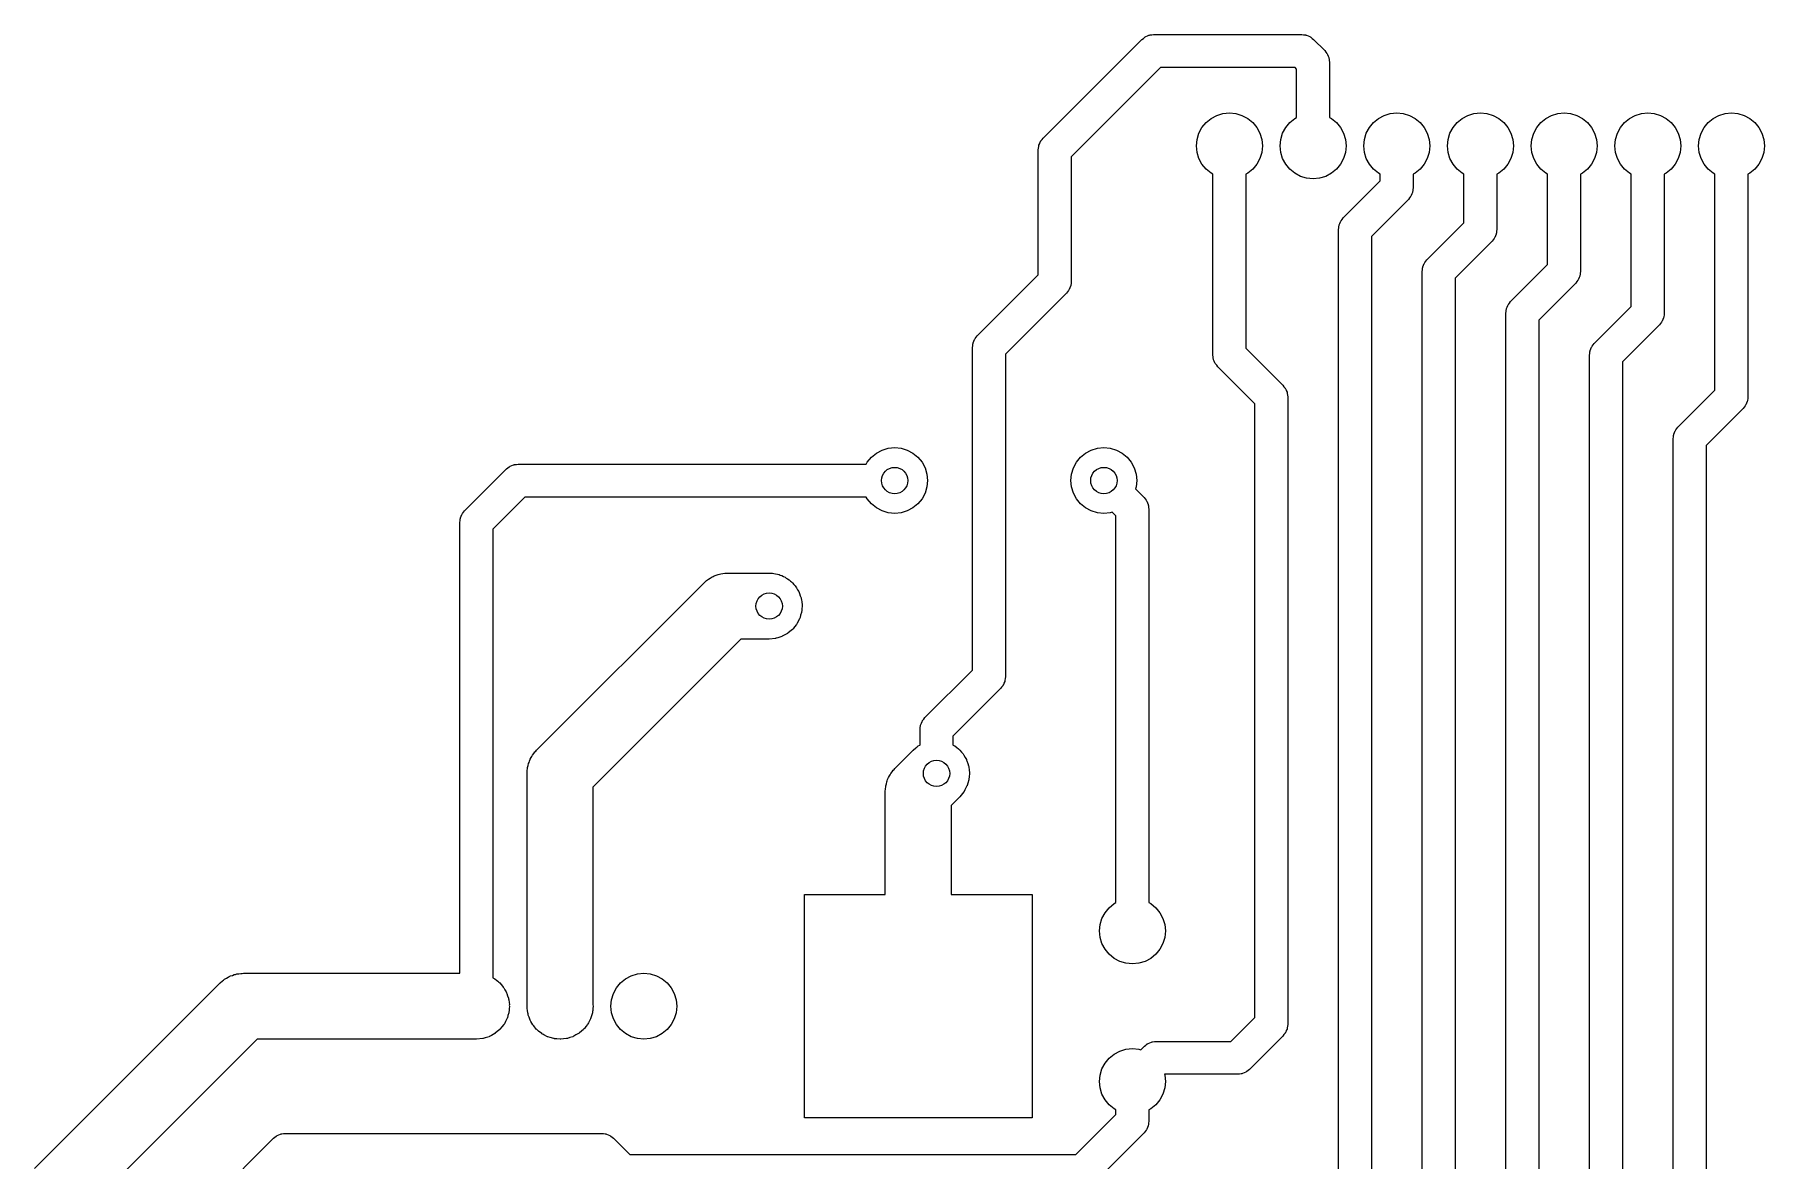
# Model space of a CAD drawing. Extents: x 3.06 to 6.65, y -4.89 to -2.07.
# Drawn here: x 3.072 to 5.139, y -3.413 to -2.067 of the extents above; entities that cross this region are included whole.
import ezdxf

# ---------------------------------------------------------------- set-up
doc = ezdxf.new("R2010")
doc.units = 0
doc.header["$MEASUREMENT"] = 0
doc.layers.add('BLACK', color=7, linetype='CONTINUOUS')

msp = doc.modelspace()

# ---------------------------------------------------------------- linework, layer by layer
at = {"layer": 'BLACK', "linetype": 'CONTINUOUS'}
for p, q in [((4.40736, -2.06723), (4.40945, -2.06693)), ((4.40945, -2.06693), (4.58661, -2.06693)), ((4.58661, -2.06693), (4.5887, -2.06723)), ((4.27742, -2.19081), (4.39553, -2.07269)), ((4.39553, -2.07269), (4.39722, -2.07143)), ((4.39722, -2.07143), (4.39881, -2.07005)), ((4.39881, -2.07005), (4.39945, -2.06976)), ((4.39945, -2.06976), (4.40001, -2.06934)), ((4.40001, -2.06934), (4.40199, -2.0686)), ((4.40199, -2.0686), (4.4039, -2.06773)), ((4.4039, -2.06773), (4.4046, -2.06763)), ((4.4046, -2.06763), (4.40526, -2.06738)), ((4.40526, -2.06738), (4.40736, -2.06723)), ((4.5887, -2.06723), (4.5908, -2.06738)), ((4.5908, -2.06738), (4.59146, -2.06763)), ((4.59146, -2.06763), (4.59216, -2.06773)), ((4.59216, -2.06773), (4.59408, -2.0686)), ((4.59408, -2.0686), (4.59605, -2.06934)), ((4.59605, -2.06934), (4.59661, -2.06976)), ((4.59661, -2.06976), (4.59726, -2.07005)), ((4.59726, -2.07005), (4.59885, -2.07143)), ((4.59885, -2.07143), (4.60053, -2.07269)), ((4.60053, -2.07269), (4.61392, -2.08608)), ((4.61392, -2.08608), (4.61518, -2.08777)), ((4.61518, -2.08777), (4.61656, -2.08936)), ((4.4176, -2.1063), (4.31102, -2.21288)), ((4.57846, -2.1063), (4.4176, -2.1063)), ((4.58031, -2.10815), (4.57846, -2.1063)), ((4.58031, -2.1661), (4.58031, -2.10815)), ((4.61656, -2.08936), (4.61685, -2.09)), ((4.61685, -2.09), (4.61728, -2.09057)), ((4.61728, -2.09057), (4.61801, -2.09254)), ((4.61801, -2.09254), (4.61889, -2.09445)), ((4.61889, -2.09445), (4.61899, -2.09515)), ((4.61899, -2.09515), (4.61924, -2.09582)), ((4.61924, -2.09582), (4.61939, -2.09792)), ((4.61939, -2.09792), (4.61969, -2.1)), ((4.61969, -2.1), (4.61969, -2.1661)), ((4.47216, -2.17216), (4.47813, -2.16726)), ((4.47813, -2.16726), (4.48493, -2.16363)), ((4.48493, -2.16363), (4.49232, -2.16139)), ((4.49232, -2.16139), (4.5, -2.16063)), ((4.5, -2.16063), (4.50768, -2.16139)), ((4.50768, -2.16139), (4.51507, -2.16363)), ((4.51507, -2.16363), (4.52187, -2.16726)), ((4.52187, -2.16726), (4.52784, -2.17216)), ((4.57216, -2.17216), (4.57813, -2.16726)), ((4.57813, -2.16726), (4.58031, -2.1661)), ((4.61969, -2.1661), (4.62187, -2.16726)), ((4.62187, -2.16726), (4.62784, -2.17216)), ((4.67216, -2.17216), (4.67813, -2.16726)), ((4.67813, -2.16726), (4.68493, -2.16363)), ((4.68493, -2.16363), (4.69232, -2.16139)), ((4.69232, -2.16139), (4.7, -2.16063)), ((4.7, -2.16063), (4.70768, -2.16139)), ((4.70768, -2.16139), (4.71507, -2.16363)), ((4.71507, -2.16363), (4.72187, -2.16726)), ((4.72187, -2.16726), (4.72784, -2.17216)), ((4.77216, -2.17216), (4.77813, -2.16726)), ((4.77813, -2.16726), (4.78493, -2.16363)), ((4.78493, -2.16363), (4.79232, -2.16139)), ((4.79232, -2.16139), (4.8, -2.16063)), ((4.8, -2.16063), (4.80768, -2.16139)), ((4.80768, -2.16139), (4.81507, -2.16363)), ((4.81507, -2.16363), (4.82187, -2.16726)), ((4.82187, -2.16726), (4.82784, -2.17216)), ((4.87216, -2.17216), (4.87813, -2.16726)), ((4.87813, -2.16726), (4.88493, -2.16363)), ((4.88493, -2.16363), (4.89232, -2.16139)), ((4.89232, -2.16139), (4.9, -2.16063)), ((4.9, -2.16063), (4.90768, -2.16139)), ((4.90768, -2.16139), (4.91507, -2.16363)), ((4.91507, -2.16363), (4.92187, -2.16726)), ((4.92187, -2.16726), (4.92784, -2.17216)), ((4.97216, -2.17216), (4.97813, -2.16726)), ((4.97813, -2.16726), (4.98493, -2.16363)), ((4.98493, -2.16363), (4.99232, -2.16139)), ((4.99232, -2.16139), (5, -2.16063)), ((5, -2.16063), (5.00768, -2.16139)), ((5.00768, -2.16139), (5.01507, -2.16363)), ((5.01507, -2.16363), (5.02187, -2.16726)), ((5.02187, -2.16726), (5.02784, -2.17216)), ((5.07216, -2.17216), (5.07813, -2.16726)), ((5.07813, -2.16726), (5.08493, -2.16363)), ((5.08493, -2.16363), (5.09232, -2.16139)), ((5.09232, -2.16139), (5.1, -2.16063)), ((5.1, -2.16063), (5.10768, -2.16139)), ((5.10768, -2.16139), (5.11507, -2.16363)), ((5.11507, -2.16363), (5.12187, -2.16726)), ((5.12187, -2.16726), (5.12784, -2.17216)), ((4.27616, -2.19249), (4.27742, -2.19081)), ((4.46139, -2.19232), (4.46363, -2.18493)), ((4.46363, -2.18493), (4.46726, -2.17813)), ((4.46726, -2.17813), (4.47216, -2.17216)), ((4.52784, -2.17216), (4.53274, -2.17813)), ((4.53274, -2.17813), (4.53637, -2.18493)), ((4.53637, -2.18493), (4.53861, -2.19232)), ((4.56139, -2.19232), (4.56363, -2.18493)), ((4.56363, -2.18493), (4.56726, -2.17813)), ((4.56726, -2.17813), (4.57216, -2.17216)), ((4.62784, -2.17216), (4.63274, -2.17813)), ((4.63274, -2.17813), (4.63637, -2.18493)), ((4.63637, -2.18493), (4.63861, -2.19232)), ((4.66139, -2.19232), (4.66363, -2.18493)), ((4.66363, -2.18493), (4.66726, -2.17813)), ((4.66726, -2.17813), (4.67216, -2.17216)), ((4.72784, -2.17216), (4.73274, -2.17813)), ((4.73274, -2.17813), (4.73637, -2.18493)), ((4.73637, -2.18493), (4.73861, -2.19232)), ((4.76139, -2.19232), (4.76363, -2.18493)), ((4.76363, -2.18493), (4.76726, -2.17813)), ((4.76726, -2.17813), (4.77216, -2.17216)), ((4.82784, -2.17216), (4.83274, -2.17813)), ((4.83274, -2.17813), (4.83637, -2.18493)), ((4.83637, -2.18493), (4.83861, -2.19232)), ((4.86139, -2.19232), (4.86363, -2.18493)), ((4.86363, -2.18493), (4.86726, -2.17813)), ((4.86726, -2.17813), (4.87216, -2.17216)), ((4.92784, -2.17216), (4.93274, -2.17813)), ((4.93274, -2.17813), (4.93637, -2.18493)), ((4.93637, -2.18493), (4.93861, -2.19232)), ((4.96139, -2.19232), (4.96363, -2.18493)), ((4.96363, -2.18493), (4.96726, -2.17813)), ((4.96726, -2.17813), (4.97216, -2.17216)), ((5.02784, -2.17216), (5.03274, -2.17813)), ((5.03274, -2.17813), (5.03637, -2.18493)), ((5.03637, -2.18493), (5.03861, -2.19232)), ((5.06139, -2.19232), (5.06363, -2.18493)), ((5.06363, -2.18493), (5.06726, -2.17813)), ((5.06726, -2.17813), (5.07216, -2.17216)), ((5.12784, -2.17216), (5.13274, -2.17813)), ((5.13274, -2.17813), (5.13637, -2.18493)), ((5.13637, -2.18493), (5.13861, -2.19232)), ((4.27165, -2.20472), (4.27195, -2.20264)), ((4.27165, -2.35405), (4.27165, -2.20472)), ((4.27195, -2.20264), (4.2721, -2.20054)), ((4.2721, -2.20054), (4.27235, -2.19988)), ((4.27235, -2.19988), (4.27245, -2.19918)), ((4.27245, -2.19918), (4.27333, -2.19726)), ((4.27333, -2.19726), (4.27406, -2.19529)), ((4.27406, -2.19529), (4.27448, -2.19472)), ((4.27448, -2.19472), (4.27478, -2.19408)), ((4.27478, -2.19408), (4.27616, -2.19249)), ((4.46063, -2.2), (4.46139, -2.19232)), ((4.46139, -2.20768), (4.46063, -2.2)), ((4.46363, -2.21507), (4.46139, -2.20768)), ((4.53861, -2.20768), (4.53637, -2.21507)), ((4.53861, -2.19232), (4.53937, -2.2)), ((4.53937, -2.2), (4.53861, -2.20768)), ((4.56063, -2.2), (4.56139, -2.19232)), ((4.56139, -2.20768), (4.56063, -2.2)), ((4.56363, -2.21507), (4.56139, -2.20768)), ((4.63861, -2.20768), (4.63637, -2.21507)), ((4.63861, -2.19232), (4.63937, -2.2)), ((4.63937, -2.2), (4.63861, -2.20768)), ((4.66063, -2.2), (4.66139, -2.19232)), ((4.66139, -2.20768), (4.66063, -2.2)), ((4.66363, -2.21507), (4.66139, -2.20768)), ((4.73861, -2.20768), (4.73637, -2.21507)), ((4.73861, -2.19232), (4.73937, -2.2)), ((4.73937, -2.2), (4.73861, -2.20768)), ((4.76063, -2.2), (4.76139, -2.19232)), ((4.76139, -2.20768), (4.76063, -2.2)), ((4.76363, -2.21507), (4.76139, -2.20768)), ((4.83861, -2.20768), (4.83637, -2.21507)), ((4.83861, -2.19232), (4.83937, -2.2)), ((4.83937, -2.2), (4.83861, -2.20768)), ((4.86063, -2.2), (4.86139, -2.19232)), ((4.86139, -2.20768), (4.86063, -2.2)), ((4.86363, -2.21507), (4.86139, -2.20768)), ((4.93861, -2.20768), (4.93637, -2.21507)), ((4.93861, -2.19232), (4.93937, -2.2)), ((4.93937, -2.2), (4.93861, -2.20768)), ((4.96063, -2.2), (4.96139, -2.19232)), ((4.96139, -2.20768), (4.96063, -2.2)), ((4.96363, -2.21507), (4.96139, -2.20768)), ((5.03861, -2.20768), (5.03637, -2.21507)), ((5.03861, -2.19232), (5.03937, -2.2)), ((5.03937, -2.2), (5.03861, -2.20768)), ((5.06063, -2.2), (5.06139, -2.19232)), ((5.06139, -2.20768), (5.06063, -2.2)), ((5.06363, -2.21507), (5.06139, -2.20768)), ((5.13861, -2.20768), (5.13637, -2.21507)), ((5.13861, -2.19232), (5.13937, -2.2)), ((5.13937, -2.2), (5.13861, -2.20768)), ((4.31102, -2.21288), (4.31102, -2.3622)), ((4.46726, -2.22187), (4.46363, -2.21507)), ((4.47216, -2.22784), (4.46726, -2.22187)), ((4.47813, -2.23274), (4.47216, -2.22784)), ((4.52784, -2.22784), (4.52187, -2.23274)), ((4.53274, -2.22187), (4.52784, -2.22784)), ((4.53637, -2.21507), (4.53274, -2.22187)), ((4.56726, -2.22187), (4.56363, -2.21507)), ((4.57216, -2.22784), (4.56726, -2.22187)), ((4.57813, -2.23274), (4.57216, -2.22784)), ((4.62784, -2.22784), (4.62187, -2.23274)), ((4.63274, -2.22187), (4.62784, -2.22784)), ((4.63637, -2.21507), (4.63274, -2.22187)), ((4.66726, -2.22187), (4.66363, -2.21507)), ((4.67216, -2.22784), (4.66726, -2.22187)), ((4.67813, -2.23274), (4.67216, -2.22784)), ((4.72784, -2.22784), (4.72187, -2.23274)), ((4.73274, -2.22187), (4.72784, -2.22784)), ((4.73637, -2.21507), (4.73274, -2.22187)), ((4.76726, -2.22187), (4.76363, -2.21507)), ((4.77216, -2.22784), (4.76726, -2.22187)), ((4.77813, -2.23274), (4.77216, -2.22784)), ((4.82784, -2.22784), (4.82187, -2.23274)), ((4.83274, -2.22187), (4.82784, -2.22784)), ((4.83637, -2.21507), (4.83274, -2.22187)), ((4.86726, -2.22187), (4.86363, -2.21507)), ((4.87216, -2.22784), (4.86726, -2.22187)), ((4.87813, -2.23274), (4.87216, -2.22784)), ((4.92784, -2.22784), (4.92187, -2.23274)), ((4.93274, -2.22187), (4.92784, -2.22784)), ((4.93637, -2.21507), (4.93274, -2.22187)), ((4.96726, -2.22187), (4.96363, -2.21507)), ((4.97216, -2.22784), (4.96726, -2.22187)), ((4.97813, -2.23274), (4.97216, -2.22784)), ((5.02784, -2.22784), (5.02187, -2.23274)), ((5.03274, -2.22187), (5.02784, -2.22784)), ((5.03637, -2.21507), (5.03274, -2.22187)), ((5.06726, -2.22187), (5.06363, -2.21507)), ((5.07216, -2.22784), (5.06726, -2.22187)), ((5.07813, -2.23274), (5.07216, -2.22784)), ((5.12784, -2.22784), (5.12187, -2.23274)), ((5.13274, -2.22187), (5.12784, -2.22784)), ((5.13637, -2.21507), (5.13274, -2.22187)), ((4.48031, -2.2339), (4.47813, -2.23274)), ((4.48031, -2.45), (4.48031, -2.2339)), ((4.52187, -2.23274), (4.51969, -2.2339)), ((4.51969, -2.2339), (4.51969, -2.44185)), ((4.58493, -2.23637), (4.57813, -2.23274)), ((4.59232, -2.23861), (4.58493, -2.23637)), ((4.6, -2.23937), (4.59232, -2.23861)), ((4.60768, -2.23861), (4.6, -2.23937)), ((4.61507, -2.23637), (4.60768, -2.23861)), ((4.62187, -2.23274), (4.61507, -2.23637)), ((4.63608, -2.28608), (4.68031, -2.24185)), ((4.68031, -2.2339), (4.67813, -2.23274)), ((4.68031, -2.24185), (4.68031, -2.2339)), ((4.71939, -2.25208), (4.71924, -2.25418)), ((4.71969, -2.25), (4.71939, -2.25208)), ((4.72187, -2.23274), (4.71969, -2.2339)), ((4.71969, -2.2339), (4.71969, -2.25)), ((4.78031, -2.2339), (4.77813, -2.23274)), ((4.78031, -2.29185), (4.78031, -2.2339)), ((4.82187, -2.23274), (4.81969, -2.2339)), ((4.81969, -2.2339), (4.81969, -2.3)), ((4.88031, -2.2339), (4.87813, -2.23274)), ((4.88031, -2.34185), (4.88031, -2.2339)), ((4.92187, -2.23274), (4.91969, -2.2339)), ((4.91969, -2.2339), (4.91969, -2.35)), ((4.98031, -2.2339), (4.97813, -2.23274)), ((4.98031, -2.39185), (4.98031, -2.2339)), ((5.02187, -2.23274), (5.01969, -2.2339)), ((5.01969, -2.2339), (5.01969, -2.4)), ((5.08031, -2.2339), (5.07813, -2.23274)), ((5.08031, -2.49185), (5.08031, -2.2339)), ((5.12187, -2.23274), (5.11969, -2.2339)), ((5.11969, -2.2339), (5.11969, -2.5)), ((4.71392, -2.26392), (4.66969, -2.30815)), ((4.71518, -2.26223), (4.71392, -2.26392)), ((4.71656, -2.26064), (4.71518, -2.26223)), ((4.71685, -2.26), (4.71656, -2.26064)), ((4.71728, -2.25943), (4.71685, -2.26)), ((4.71801, -2.25746), (4.71728, -2.25943)), ((4.71889, -2.25555), (4.71801, -2.25746)), ((4.71899, -2.25485), (4.71889, -2.25555)), ((4.71924, -2.25418), (4.71899, -2.25485)), ((4.63101, -2.29515), (4.63111, -2.29445)), ((4.63111, -2.29445), (4.63199, -2.29254)), ((4.63199, -2.29254), (4.63272, -2.29057)), ((4.63272, -2.29057), (4.63315, -2.29)), ((4.63315, -2.29), (4.63344, -2.28936)), ((4.63344, -2.28936), (4.63482, -2.28777)), ((4.63482, -2.28777), (4.63608, -2.28608)), ((4.73608, -2.33608), (4.78031, -2.29185)), ((4.63031, -2.3), (4.63061, -2.29792)), ((4.63031, -3.79185), (4.63031, -2.3)), ((4.63061, -2.29792), (4.63076, -2.29582)), ((4.63076, -2.29582), (4.63101, -2.29515)), ((4.66969, -2.30815), (4.66969, -3.8)), ((4.81392, -2.31392), (4.76969, -2.35815)), ((4.81518, -2.31223), (4.81392, -2.31392)), ((4.81656, -2.31064), (4.81518, -2.31223)), ((4.81685, -2.31), (4.81656, -2.31064)), ((4.81728, -2.30943), (4.81685, -2.31)), ((4.81801, -2.30746), (4.81728, -2.30943)), ((4.81889, -2.30555), (4.81801, -2.30746)), ((4.81899, -2.30485), (4.81889, -2.30555)), ((4.81924, -2.30418), (4.81899, -2.30485)), ((4.81939, -2.30208), (4.81924, -2.30418)), ((4.81969, -2.3), (4.81939, -2.30208)), ((4.19868, -2.42703), (4.27165, -2.35405)), ((4.73031, -2.35), (4.73061, -2.34792)), ((4.73031, -3.84185), (4.73031, -2.35)), ((4.73061, -2.34792), (4.73076, -2.34582)), ((4.73076, -2.34582), (4.73101, -2.34515)), ((4.73101, -2.34515), (4.73111, -2.34445)), ((4.73111, -2.34445), (4.73199, -2.34254)), ((4.73199, -2.34254), (4.73272, -2.34057)), ((4.73272, -2.34057), (4.73315, -2.34)), ((4.73315, -2.34), (4.73344, -2.33936)), ((4.73344, -2.33936), (4.73482, -2.33777)), ((4.73482, -2.33777), (4.73608, -2.33608)), ((4.83608, -2.38608), (4.88031, -2.34185)), ((4.91889, -2.35555), (4.91801, -2.35746)), ((4.91899, -2.35485), (4.91889, -2.35555)), ((4.91924, -2.35418), (4.91899, -2.35485)), ((4.91939, -2.35208), (4.91924, -2.35418)), ((4.91969, -2.35), (4.91939, -2.35208)), ((4.30526, -2.37612), (4.23228, -2.4491)), ((4.30652, -2.37444), (4.30526, -2.37612)), ((4.3079, -2.37285), (4.30652, -2.37444)), ((4.30819, -2.3722), (4.3079, -2.37285)), ((4.30862, -2.37164), (4.30819, -2.3722)), ((4.30935, -2.36967), (4.30862, -2.37164)), ((4.31023, -2.36775), (4.30935, -2.36967)), ((4.31033, -2.36705), (4.31023, -2.36775)), ((4.31057, -2.36639), (4.31033, -2.36705)), ((4.31072, -2.36429), (4.31057, -2.36639)), ((4.31102, -2.3622), (4.31072, -2.36429)), ((4.76969, -2.35815), (4.76969, -3.85)), ((4.91392, -2.36392), (4.86969, -2.40815)), ((4.91518, -2.36223), (4.91392, -2.36392)), ((4.91656, -2.36064), (4.91518, -2.36223)), ((4.91685, -2.36), (4.91656, -2.36064)), ((4.91728, -2.35943), (4.91685, -2.36)), ((4.91801, -2.35746), (4.91728, -2.35943)), ((4.83031, -2.4), (4.83061, -2.39792)), ((4.83061, -2.39792), (4.83076, -2.39582)), ((4.83076, -2.39582), (4.83101, -2.39515)), ((4.83101, -2.39515), (4.83111, -2.39445)), ((4.83111, -2.39445), (4.83199, -2.39254)), ((4.83199, -2.39254), (4.83272, -2.39057)), ((4.83272, -2.39057), (4.83315, -2.39)), ((4.83315, -2.39), (4.83344, -2.38936)), ((4.83344, -2.38936), (4.83482, -2.38777)), ((4.83482, -2.38777), (4.83608, -2.38608)), ((4.93608, -2.43608), (4.98031, -2.39185)), ((4.83031, -3.89185), (4.83031, -2.4)), ((4.86969, -2.40815), (4.86969, -3.9)), ((5.01392, -2.41392), (4.96969, -2.45815)), ((5.01518, -2.41223), (5.01392, -2.41392)), ((5.01656, -2.41064), (5.01518, -2.41223)), ((5.01685, -2.41), (5.01656, -2.41064)), ((5.01728, -2.40943), (5.01685, -2.41)), ((5.01801, -2.40746), (5.01728, -2.40943)), ((5.01889, -2.40555), (5.01801, -2.40746)), ((5.01899, -2.40485), (5.01889, -2.40555)), ((5.01924, -2.40418), (5.01899, -2.40485)), ((5.01939, -2.40208), (5.01924, -2.40418)), ((5.01969, -2.4), (5.01939, -2.40208)), ((4.19291, -2.44094), (4.19321, -2.43886)), ((4.19321, -2.43886), (4.19336, -2.43676)), ((4.19336, -2.43676), (4.19361, -2.4361)), ((4.19361, -2.4361), (4.19371, -2.4354)), ((4.19371, -2.4354), (4.19459, -2.43348)), ((4.19459, -2.43348), (4.19532, -2.43151)), ((4.19532, -2.43151), (4.19574, -2.43095)), ((4.19574, -2.43095), (4.19604, -2.4303)), ((4.19604, -2.4303), (4.19742, -2.42871)), ((4.19742, -2.42871), (4.19868, -2.42703)), ((4.93344, -2.43936), (4.93482, -2.43777)), ((4.93482, -2.43777), (4.93608, -2.43608)), ((4.19291, -2.82649), (4.19291, -2.44094)), ((4.23228, -2.4491), (4.23228, -2.83465)), ((4.48061, -2.45208), (4.48031, -2.45)), ((4.48076, -2.45418), (4.48061, -2.45208)), ((4.48101, -2.45485), (4.48076, -2.45418)), ((4.48111, -2.45555), (4.48101, -2.45485)), ((4.48199, -2.45746), (4.48111, -2.45555)), ((4.48272, -2.45943), (4.48199, -2.45746)), ((4.48315, -2.46), (4.48272, -2.45943)), ((4.51969, -2.44185), (4.56392, -2.48608)), ((4.93031, -2.45), (4.93061, -2.44792)), ((4.93031, -3.94185), (4.93031, -2.45)), ((4.93061, -2.44792), (4.93076, -2.44582)), ((4.93076, -2.44582), (4.93101, -2.44515)), ((4.93101, -2.44515), (4.93111, -2.44445)), ((4.93111, -2.44445), (4.93199, -2.44254)), ((4.93199, -2.44254), (4.93272, -2.44057)), ((4.93272, -2.44057), (4.93315, -2.44)), ((4.93315, -2.44), (4.93344, -2.43936)), ((4.96969, -2.45815), (4.96969, -3.95)), ((4.48344, -2.46064), (4.48315, -2.46)), ((4.48482, -2.46223), (4.48344, -2.46064)), ((4.48608, -2.46392), (4.48482, -2.46223)), ((4.53031, -2.50815), (4.48608, -2.46392)), ((4.56392, -2.48608), (4.56518, -2.48777)), ((4.56518, -2.48777), (4.56656, -2.48936)), ((4.56656, -2.48936), (4.56685, -2.49)), ((4.56685, -2.49), (4.56728, -2.49057)), ((4.56728, -2.49057), (4.56801, -2.49254)), ((4.56801, -2.49254), (4.56889, -2.49445)), ((4.56889, -2.49445), (4.56899, -2.49515)), ((4.56899, -2.49515), (4.56924, -2.49582)), ((4.56924, -2.49582), (4.56939, -2.49792)), ((4.56939, -2.49792), (4.56969, -2.5)), ((4.56969, -2.5), (4.56969, -3.25)), ((5.03608, -2.53608), (5.08031, -2.49185)), ((5.11969, -2.5), (5.11939, -2.50208)), ((4.53031, -3.24185), (4.53031, -2.50815)), ((5.11392, -2.51392), (5.06969, -2.55815)), ((5.11518, -2.51223), (5.11392, -2.51392)), ((5.11656, -2.51064), (5.11518, -2.51223)), ((5.11685, -2.51), (5.11656, -2.51064)), ((5.11728, -2.50943), (5.11685, -2.51)), ((5.11801, -2.50746), (5.11728, -2.50943)), ((5.11889, -2.50555), (5.11801, -2.50746)), ((5.11899, -2.50485), (5.11889, -2.50555)), ((5.11924, -2.50418), (5.11899, -2.50485)), ((5.11939, -2.50208), (5.11924, -2.50418)), ((5.03111, -2.54445), (5.03199, -2.54254)), ((5.03199, -2.54254), (5.03272, -2.54057)), ((5.03272, -2.54057), (5.03315, -2.54)), ((5.03315, -2.54), (5.03344, -2.53936)), ((5.03344, -2.53936), (5.03482, -2.53777)), ((5.03482, -2.53777), (5.03608, -2.53608)), ((4.08493, -2.56363), (4.09232, -2.56139)), ((4.09232, -2.56139), (4.1, -2.56063)), ((4.1, -2.56063), (4.10768, -2.56139)), ((4.10768, -2.56139), (4.11507, -2.56363)), ((4.33493, -2.56363), (4.34232, -2.56139)), ((4.34232, -2.56139), (4.35, -2.56063)), ((4.35, -2.56063), (4.35768, -2.56139)), ((4.35768, -2.56139), (4.36507, -2.56363)), ((5.03031, -2.55), (5.03061, -2.54792)), ((5.03031, -3.99185), (5.03031, -2.55)), ((5.03061, -2.54792), (5.03076, -2.54582)), ((5.03076, -2.54582), (5.03101, -2.54515)), ((5.03101, -2.54515), (5.03111, -2.54445)), ((5.06969, -2.55815), (5.06969, -4)), ((3.63777, -2.58482), (3.63936, -2.58344)), ((3.63936, -2.58344), (3.64, -2.58315)), ((3.64, -2.58315), (3.64057, -2.58272)), ((3.64057, -2.58272), (3.64254, -2.58199)), ((3.64254, -2.58199), (3.64445, -2.58111)), ((3.64445, -2.58111), (3.64515, -2.58101)), ((3.64515, -2.58101), (3.64582, -2.58076)), ((3.64582, -2.58076), (3.64792, -2.58061)), ((3.64792, -2.58061), (3.65, -2.58031)), ((3.65, -2.58031), (4.0661, -2.58031)), ((4.0661, -2.58031), (4.06726, -2.57813)), ((4.06726, -2.57813), (4.07216, -2.57216)), ((4.07216, -2.57216), (4.07813, -2.56726)), ((4.07813, -2.56726), (4.08493, -2.56363)), ((4.11507, -2.56363), (4.12187, -2.56726)), ((4.12187, -2.56726), (4.12784, -2.57216)), ((4.12784, -2.57216), (4.13274, -2.57813)), ((4.13274, -2.57813), (4.13637, -2.58493)), ((4.31363, -2.58493), (4.31726, -2.57813)), ((4.31726, -2.57813), (4.32216, -2.57216)), ((4.32216, -2.57216), (4.32813, -2.56726)), ((4.32813, -2.56726), (4.33493, -2.56363)), ((4.36507, -2.56363), (4.37187, -2.56726)), ((4.37187, -2.56726), (4.37784, -2.57216)), ((4.37784, -2.57216), (4.38274, -2.57813)), ((4.38274, -2.57813), (4.38637, -2.58493)), ((3.58608, -2.63608), (3.63608, -2.58608)), ((3.63608, -2.58608), (3.63777, -2.58482)), ((4.13637, -2.58493), (4.13861, -2.59232)), ((4.13861, -2.59232), (4.13937, -2.6)), ((4.13937, -2.6), (4.13861, -2.60768)), ((4.31063, -2.6), (4.31139, -2.59232)), ((4.31139, -2.60768), (4.31063, -2.6)), ((4.31139, -2.59232), (4.31363, -2.58493)), ((4.38637, -2.58493), (4.38861, -2.59232)), ((4.38861, -2.59232), (4.38937, -2.6)), ((4.38937, -2.6), (4.38861, -2.60768)), ((3.65815, -2.61969), (3.61969, -2.65815)), ((4.0661, -2.61969), (3.65815, -2.61969)), ((4.06726, -2.62187), (4.0661, -2.61969)), ((4.07216, -2.62784), (4.06726, -2.62187)), ((4.13274, -2.62187), (4.12784, -2.62784)), ((4.13637, -2.61507), (4.13274, -2.62187)), ((4.13861, -2.60768), (4.13637, -2.61507)), ((4.31363, -2.61507), (4.31139, -2.60768)), ((4.31726, -2.62187), (4.31363, -2.61507)), ((4.32216, -2.62784), (4.31726, -2.62187)), ((4.38861, -2.60768), (4.38789, -2.61005)), ((4.38789, -2.61005), (4.39803, -2.62019)), ((4.39803, -2.62019), (4.39929, -2.62188)), ((4.39929, -2.62188), (4.40067, -2.62347)), ((4.40067, -2.62347), (4.40096, -2.62411)), ((4.40096, -2.62411), (4.40139, -2.62468)), ((4.40139, -2.62468), (4.40212, -2.62665)), ((3.58061, -2.64792), (3.58076, -2.64582)), ((3.58076, -2.64582), (3.58101, -2.64515)), ((3.58101, -2.64515), (3.58111, -2.64445)), ((3.58111, -2.64445), (3.58199, -2.64254)), ((3.58199, -2.64254), (3.58272, -2.64057)), ((3.58272, -2.64057), (3.58315, -2.64)), ((3.58315, -2.64), (3.58344, -2.63936)), ((3.58344, -2.63936), (3.58482, -2.63777)), ((3.58482, -2.63777), (3.58608, -2.63608)), ((4.07813, -2.63274), (4.07216, -2.62784)), ((4.08493, -2.63637), (4.07813, -2.63274)), ((4.09232, -2.63861), (4.08493, -2.63637)), ((4.1, -2.63937), (4.09232, -2.63861)), ((4.10768, -2.63861), (4.1, -2.63937)), ((4.11507, -2.63637), (4.10768, -2.63861)), ((4.12187, -2.63274), (4.11507, -2.63637)), ((4.12784, -2.62784), (4.12187, -2.63274)), ((4.32813, -2.63274), (4.32216, -2.62784)), ((4.33493, -2.63637), (4.32813, -2.63274)), ((4.34232, -2.63861), (4.33493, -2.63637)), ((4.35, -2.63937), (4.34232, -2.63861)), ((4.35768, -2.63861), (4.35, -2.63937)), ((4.36005, -2.63789), (4.35768, -2.63861)), ((4.36443, -2.64226), (4.36005, -2.63789)), ((4.36443, -3.10448), (4.36443, -2.64226)), ((4.40212, -2.62665), (4.403, -2.62856)), ((4.403, -2.62856), (4.4031, -2.62926)), ((4.4031, -2.62926), (4.40335, -2.62993)), ((4.40335, -2.62993), (4.4035, -2.63203)), ((4.4035, -2.63203), (4.4038, -2.63411)), ((4.4038, -2.63411), (4.4038, -3.10448)), ((3.58031, -2.65), (3.58061, -2.64792)), ((3.58031, -3.18898), (3.58031, -2.65)), ((3.61969, -2.65815), (3.61969, -3.19419)), ((3.67216, -2.92216), (3.87216, -2.72216)), ((3.87216, -2.72216), (3.87512, -2.71949)), ((3.87512, -2.71949), (3.87637, -2.71866)), ((3.87637, -2.71866), (3.87751, -2.71769)), ((3.87751, -2.71769), (3.87969, -2.71648)), ((3.87969, -2.71648), (3.88177, -2.7151)), ((3.88177, -2.7151), (3.88316, -2.71455)), ((3.88316, -2.71455), (3.88447, -2.71382)), ((3.88447, -2.71382), (3.88685, -2.71307)), ((3.88685, -2.71307), (3.88917, -2.71215)), ((3.88917, -2.71215), (3.89064, -2.71188)), ((3.89064, -2.71188), (3.89207, -2.71144)), ((3.89207, -2.71144), (3.89456, -2.71118)), ((3.89456, -2.71118), (3.89701, -2.71074)), ((3.89701, -2.71074), (3.89851, -2.71078)), ((3.89851, -2.71078), (3.9, -2.71063)), ((3.9, -2.71063), (3.95, -2.71063)), ((3.95, -2.71063), (3.95398, -2.71083)), ((3.95398, -2.71083), (3.95576, -2.7112)), ((3.95576, -2.7112), (3.95768, -2.71139)), ((3.95768, -2.71139), (3.95978, -2.71202)), ((3.95978, -2.71202), (3.96179, -2.71244)), ((3.96179, -2.71244), (3.96335, -2.7131)), ((3.96335, -2.7131), (3.96507, -2.71363)), ((3.96507, -2.71363), (3.96712, -2.71472)), ((3.96712, -2.71472), (3.96911, -2.71558)), ((3.96911, -2.71558), (3.9704, -2.71648)), ((3.9704, -2.71648), (3.97187, -2.71726)), ((3.97187, -2.71726), (3.97378, -2.71883)), ((3.97378, -2.71883), (3.97564, -2.72013)), ((3.97564, -2.72013), (3.97665, -2.72119)), ((3.97665, -2.72119), (3.97784, -2.72216)), ((3.97784, -2.72216), (3.97949, -2.72417)), ((3.97949, -2.72417), (3.98113, -2.7259)), ((3.98113, -2.7259), (3.98184, -2.72704)), ((3.98184, -2.72704), (3.98274, -2.72813)), ((3.98274, -2.72813), (3.98403, -2.73055)), ((3.98403, -2.73055), (3.98535, -2.73266)), ((3.98535, -2.73266), (3.98577, -2.73381)), ((3.98577, -2.73381), (3.98637, -2.73493)), ((3.98637, -2.73493), (3.98721, -2.7377)), ((3.98721, -2.7377), (3.98811, -2.74013)), ((3.98811, -2.74013), (3.98828, -2.74122)), ((3.98828, -2.74122), (3.98861, -2.74232)), ((3.98861, -2.74232), (3.98891, -2.74534)), ((3.98891, -2.74534), (3.98932, -2.74801)), ((3.98932, -2.74801), (3.98927, -2.74898)), ((3.98927, -2.74898), (3.98937, -2.75)), ((3.98471, -2.76818), (3.98341, -2.77083)), ((3.98637, -2.76507), (3.98471, -2.76818)), ((3.9866, -2.76433), (3.98637, -2.76507)), ((3.98692, -2.76367), (3.9866, -2.76433)), ((3.98764, -2.76089), (3.98692, -2.76367)), ((3.98861, -2.75768), (3.98764, -2.76089)), ((3.9887, -2.75679), (3.98861, -2.75768)), ((3.98892, -2.75596), (3.9887, -2.75679)), ((3.98906, -2.75317), (3.98892, -2.75596)), ((3.98937, -2.75), (3.98906, -2.75317)), ((3.91631, -2.78937), (3.73937, -2.96631)), ((3.95, -2.78937), (3.91631, -2.78937)), ((3.95768, -2.78861), (3.95, -2.78937)), ((3.9578, -2.78858), (3.95768, -2.78861)), ((3.95793, -2.78856), (3.9578, -2.78858)), ((3.9603, -2.78782), (3.95793, -2.78856)), ((3.96507, -2.78637), (3.9603, -2.78782)), ((3.96529, -2.78625), (3.96507, -2.78637)), ((3.96553, -2.78618), (3.96529, -2.78625)), ((3.96805, -2.78478), (3.96553, -2.78618)), ((3.97187, -2.78274), (3.96805, -2.78478)), ((3.97217, -2.78249), (3.97187, -2.78274)), ((3.97249, -2.78231), (3.97217, -2.78249)), ((3.97476, -2.78037), (3.97249, -2.78231)), ((3.97784, -2.77784), (3.97476, -2.78037)), ((3.97816, -2.77744), (3.97784, -2.77784)), ((3.97854, -2.77712), (3.97816, -2.77744)), ((3.98036, -2.77476), (3.97854, -2.77712)), ((3.98274, -2.77187), (3.98036, -2.77476)), ((3.98304, -2.77131), (3.98274, -2.77187)), ((3.98341, -2.77083), (3.98304, -2.77131)), ((4.13608, -2.88332), (4.19291, -2.82649)), ((4.22652, -2.84857), (4.16969, -2.9054)), ((4.22778, -2.84688), (4.22652, -2.84857)), ((4.22916, -2.84529), (4.22778, -2.84688)), ((4.22945, -2.84465), (4.22916, -2.84529)), ((4.22988, -2.84408), (4.22945, -2.84465)), ((4.23061, -2.84211), (4.22988, -2.84408)), ((4.23149, -2.84019), (4.23061, -2.84211)), ((4.23159, -2.83949), (4.23149, -2.84019)), ((4.23183, -2.83883), (4.23159, -2.83949)), ((4.23198, -2.83673), (4.23183, -2.83883)), ((4.23228, -2.83465), (4.23198, -2.83673)), ((4.13061, -2.89516), (4.13076, -2.89306)), ((4.13076, -2.89306), (4.13101, -2.8924)), ((4.13101, -2.8924), (4.13111, -2.8917)), ((4.13111, -2.8917), (4.13199, -2.88978)), ((4.13199, -2.88978), (4.13272, -2.88781)), ((4.13272, -2.88781), (4.13315, -2.88724)), ((4.13315, -2.88724), (4.13344, -2.8866)), ((4.13344, -2.8866), (4.13482, -2.88501)), ((4.13482, -2.88501), (4.13608, -2.88332)), ((4.13031, -2.89724), (4.13061, -2.89516)), ((4.13031, -2.91606), (4.13031, -2.89724)), ((4.16969, -2.9054), (4.16969, -2.91594)), ((3.66303, -2.93684), (3.66344, -2.9354)), ((3.66344, -2.9354), (3.66459, -2.93319)), ((3.66459, -2.93319), (3.66558, -2.93089)), ((3.66558, -2.93089), (3.66643, -2.92966)), ((3.66643, -2.92966), (3.66713, -2.92833)), ((3.66713, -2.92833), (3.6687, -2.9264)), ((3.6687, -2.9264), (3.67013, -2.92436)), ((3.67013, -2.92436), (3.67121, -2.92332)), ((3.67121, -2.92332), (3.67216, -2.92216)), ((4.10027, -2.94405), (4.12216, -2.92216)), ((4.12216, -2.92216), (4.12512, -2.91949)), ((4.12512, -2.91949), (4.12664, -2.91849)), ((4.12664, -2.91849), (4.12813, -2.91726)), ((4.12813, -2.91726), (4.13006, -2.91623)), ((4.13006, -2.91623), (4.13031, -2.91606)), ((4.16969, -2.91594), (4.16997, -2.91607)), ((4.16997, -2.91607), (4.17086, -2.91672)), ((4.17086, -2.91672), (4.17187, -2.91726)), ((4.17187, -2.91726), (4.17422, -2.91919)), ((4.17422, -2.91919), (4.17639, -2.92079)), ((4.17639, -2.92079), (4.17705, -2.92151)), ((4.17705, -2.92151), (4.17784, -2.92216)), ((4.17784, -2.92216), (4.17986, -2.92463)), ((4.17986, -2.92463), (4.18173, -2.9267)), ((4.18173, -2.9267), (4.18217, -2.92744)), ((4.18217, -2.92744), (4.18274, -2.92813)), ((4.18274, -2.92813), (4.18432, -2.93109)), ((4.18432, -2.93109), (4.18577, -2.93356)), ((4.18577, -2.93356), (4.18601, -2.93426)), ((4.18601, -2.93426), (4.18637, -2.93493)), ((4.18637, -2.93493), (4.1874, -2.93831)), ((3.66063, -2.95), (3.66083, -2.94602)), ((3.66063, -3.22815), (3.66063, -2.95)), ((3.66083, -2.94602), (3.66113, -2.94455)), ((3.66113, -2.94455), (3.66125, -2.94305)), ((3.66125, -2.94305), (3.66193, -2.94066)), ((3.66193, -2.94066), (3.66244, -2.93821)), ((3.66244, -2.93821), (3.66303, -2.93684)), ((4.09155, -2.95729), (4.0927, -2.95508)), ((4.0927, -2.95508), (4.09369, -2.95278)), ((4.09369, -2.95278), (4.09454, -2.95155)), ((4.09454, -2.95155), (4.09524, -2.95022)), ((4.09524, -2.95022), (4.09681, -2.94829)), ((4.09681, -2.94829), (4.09824, -2.94625)), ((4.09824, -2.94625), (4.09932, -2.94521)), ((4.09932, -2.94521), (4.10027, -2.94405)), ((4.1874, -2.93831), (4.18835, -2.9411)), ((4.18835, -2.9411), (4.18843, -2.94171)), ((4.18843, -2.94171), (4.18861, -2.94232)), ((4.18861, -2.94232), (4.18898, -2.94604)), ((4.18898, -2.95397), (4.18875, -2.95695)), ((4.18898, -2.94604), (4.18936, -2.949)), ((4.18937, -2.95), (4.18898, -2.95397)), ((4.18936, -2.949), (4.18932, -2.94949)), ((4.18932, -2.94949), (4.18937, -2.95)), ((3.73937, -2.96631), (3.73937, -3.22489)), ((4.08874, -2.97189), (4.08894, -2.96791)), ((4.08874, -3.09485), (4.08874, -2.97189)), ((4.08894, -2.96791), (4.08924, -2.96644)), ((4.08924, -2.96644), (4.08936, -2.96494)), ((4.08936, -2.96494), (4.09004, -2.96255)), ((4.09004, -2.96255), (4.09055, -2.9601)), ((4.09055, -2.9601), (4.09114, -2.95873)), ((4.09114, -2.95873), (4.09155, -2.95729)), ((4.18274, -2.97187), (4.17784, -2.97784)), ((4.1828, -2.97176), (4.18274, -2.97187)), ((4.18287, -2.97167), (4.1828, -2.97176)), ((4.18402, -2.96946), (4.18287, -2.97167)), ((4.18637, -2.96507), (4.18402, -2.96946)), ((4.18645, -2.96482), (4.18637, -2.96507)), ((4.18656, -2.9646), (4.18645, -2.96482)), ((4.18736, -2.96183), (4.18656, -2.9646)), ((4.18861, -2.95768), (4.18736, -2.96183)), ((4.18865, -2.9573), (4.18861, -2.95768)), ((4.18875, -2.95695), (4.18865, -2.9573)), ((4.17784, -2.97784), (4.16748, -2.9882)), ((4.16748, -2.9882), (4.16748, -3.09485)), ((3.99211, -3.36185), (3.99211, -3.09485)), ((3.99211, -3.09485), (4.08874, -3.09485)), ((4.16748, -3.09485), (4.26411, -3.09485)), ((4.26411, -3.09485), (4.26411, -3.36185)), ((4.34774, -3.12332), (4.35138, -3.11651)), ((4.35138, -3.11651), (4.35627, -3.11055)), ((4.35627, -3.11055), (4.36224, -3.10565)), ((4.36224, -3.10565), (4.36443, -3.10448)), ((4.4038, -3.10448), (4.40598, -3.10565)), ((4.40598, -3.10565), (4.41195, -3.11055)), ((4.41195, -3.11055), (4.41685, -3.11651)), ((4.41685, -3.11651), (4.42048, -3.12332)), ((4.34474, -3.13839), (4.3455, -3.13071)), ((4.3455, -3.14607), (4.34474, -3.13839)), ((4.3455, -3.13071), (4.34774, -3.12332)), ((4.42048, -3.12332), (4.42272, -3.13071)), ((4.42272, -3.13071), (4.42348, -3.13839)), ((4.42348, -3.13839), (4.42272, -3.14607)), ((4.34774, -3.15345), (4.3455, -3.14607)), ((4.35138, -3.16026), (4.34774, -3.15345)), ((4.35627, -3.16622), (4.35138, -3.16026)), ((4.41685, -3.16026), (4.41195, -3.16622)), ((4.42048, -3.15345), (4.41685, -3.16026)), ((4.42272, -3.14607), (4.42048, -3.15345)), ((4.36224, -3.17112), (4.35627, -3.16622)), ((4.36904, -3.17476), (4.36224, -3.17112)), ((4.37643, -3.177), (4.36904, -3.17476)), ((4.38411, -3.17776), (4.37643, -3.177)), ((4.39179, -3.177), (4.38411, -3.17776)), ((4.39918, -3.17476), (4.39179, -3.177)), ((4.40598, -3.17112), (4.39918, -3.17476)), ((4.41195, -3.16622), (4.40598, -3.17112)), ((3.07216, -3.42216), (3.29381, -3.20051)), ((3.29381, -3.20051), (3.29677, -3.19783)), ((3.29677, -3.19783), (3.29803, -3.19701)), ((3.29803, -3.19701), (3.29916, -3.19603)), ((3.29916, -3.19603), (3.30134, -3.19482)), ((3.30134, -3.19482), (3.30343, -3.19345)), ((3.30343, -3.19345), (3.30482, -3.19289)), ((3.30482, -3.19289), (3.30613, -3.19217)), ((3.30613, -3.19217), (3.30851, -3.19142)), ((3.30851, -3.19142), (3.31082, -3.1905)), ((3.31082, -3.1905), (3.3123, -3.19023)), ((3.3123, -3.19023), (3.31373, -3.18978)), ((3.31373, -3.18978), (3.31621, -3.18953)), ((3.31621, -3.18953), (3.31866, -3.18909)), ((3.31866, -3.18909), (3.32016, -3.18913)), ((3.32016, -3.18913), (3.32165, -3.18898)), ((3.32165, -3.18898), (3.58031, -3.18898)), ((3.61969, -3.19419), (3.6206, -3.19483)), ((3.6206, -3.19483), (3.62207, -3.19561)), ((3.62207, -3.19561), (3.62397, -3.19717)), ((3.62397, -3.19717), (3.62584, -3.19847)), ((3.62584, -3.19847), (3.62685, -3.19953)), ((3.62685, -3.19953), (3.62804, -3.20051)), ((3.62804, -3.20051), (3.62969, -3.20252)), ((3.62969, -3.20252), (3.63133, -3.20425)), ((3.76746, -3.20647), (3.77236, -3.20051)), ((3.77236, -3.20051), (3.77832, -3.19561)), ((3.77832, -3.19561), (3.78513, -3.19197)), ((3.78513, -3.19197), (3.79252, -3.18973)), ((3.79252, -3.18973), (3.8002, -3.18898)), ((3.8002, -3.18898), (3.80788, -3.18973)), ((3.80788, -3.18973), (3.81526, -3.19197)), ((3.81526, -3.19197), (3.82207, -3.19561)), ((3.82207, -3.19561), (3.82804, -3.20051)), ((3.82804, -3.20051), (3.83293, -3.20647)), ((3.63133, -3.20425), (3.63204, -3.20539)), ((3.63204, -3.20539), (3.63293, -3.20647)), ((3.63293, -3.20647), (3.63422, -3.20889)), ((3.63422, -3.20889), (3.63554, -3.21101)), ((3.63554, -3.21101), (3.63597, -3.21215)), ((3.63597, -3.21215), (3.63657, -3.21328)), ((3.63657, -3.21328), (3.63741, -3.21604)), ((3.63741, -3.21604), (3.63831, -3.21848)), ((3.63831, -3.21848), (3.63848, -3.21957)), ((3.63848, -3.21957), (3.63881, -3.22067)), ((3.63881, -3.22067), (3.63911, -3.22369)), ((3.63911, -3.22369), (3.63952, -3.22635)), ((3.76083, -3.22835), (3.76158, -3.22067)), ((3.76158, -3.22067), (3.76382, -3.21328)), ((3.76382, -3.21328), (3.76746, -3.20647)), ((3.83293, -3.20647), (3.83657, -3.21328)), ((3.83657, -3.21328), (3.83881, -3.22067)), ((3.83881, -3.22067), (3.83957, -3.22835)), ((3.63657, -3.24341), (3.6349, -3.24653)), ((3.63679, -3.24268), (3.63657, -3.24341)), ((3.63712, -3.24202), (3.63679, -3.24268)), ((3.63784, -3.23924), (3.63712, -3.24202)), ((3.63881, -3.23603), (3.63784, -3.23924)), ((3.6389, -3.23514), (3.63881, -3.23603)), ((3.63911, -3.23431), (3.6389, -3.23514)), ((3.63925, -3.23152), (3.63911, -3.23431)), ((3.63957, -3.22835), (3.63925, -3.23152)), ((3.63952, -3.22635), (3.63947, -3.22733)), ((3.63947, -3.22733), (3.63957, -3.22835)), ((3.66078, -3.22964), (3.66063, -3.22815)), ((3.66074, -3.23114), (3.66078, -3.22964)), ((3.66118, -3.23359), (3.66074, -3.23114)), ((3.66144, -3.23607), (3.66118, -3.23359)), ((3.66188, -3.2375), (3.66144, -3.23607)), ((3.66215, -3.23898), (3.66188, -3.2375)), ((3.66307, -3.2413), (3.66215, -3.23898)), ((3.66382, -3.24368), (3.66307, -3.2413)), ((3.66455, -3.24499), (3.66382, -3.24368)), ((3.6651, -3.24638), (3.66455, -3.24499)), ((3.73657, -3.24341), (3.73521, -3.24596)), ((3.73694, -3.24219), (3.73657, -3.24341)), ((3.73745, -3.24108), (3.73694, -3.24219)), ((3.73801, -3.23865), (3.73745, -3.24108)), ((3.73881, -3.23603), (3.73801, -3.23865)), ((3.73895, -3.23463), (3.73881, -3.23603)), ((3.73925, -3.23332), (3.73895, -3.23463)), ((3.73931, -3.23094), (3.73925, -3.23332)), ((3.73957, -3.22835), (3.73931, -3.23094)), ((3.73937, -3.22489), (3.73945, -3.22536)), ((3.73945, -3.22536), (3.73942, -3.22682)), ((3.73942, -3.22682), (3.73957, -3.22835)), ((3.76158, -3.23603), (3.76083, -3.22835)), ((3.76382, -3.24341), (3.76158, -3.23603)), ((3.76746, -3.25022), (3.76382, -3.24341)), ((3.83657, -3.24341), (3.83293, -3.25022)), ((3.83881, -3.23603), (3.83657, -3.24341)), ((3.83957, -3.22835), (3.83881, -3.23603)), ((4.50189, -3.27028), (4.53031, -3.24185)), ((3.6105, -3.26616), (3.60812, -3.26691)), ((3.61526, -3.26472), (3.6105, -3.26616)), ((3.61549, -3.2646), (3.61526, -3.26472)), ((3.61572, -3.26453), (3.61549, -3.2646)), ((3.61825, -3.26312), (3.61572, -3.26453)), ((3.62207, -3.26108), (3.61825, -3.26312)), ((3.62237, -3.26084), (3.62207, -3.26108)), ((3.62269, -3.26066), (3.62237, -3.26084)), ((3.62495, -3.25871), (3.62269, -3.26066)), ((3.62804, -3.25619), (3.62495, -3.25871)), ((3.62836, -3.25579), (3.62804, -3.25619)), ((3.62873, -3.25547), (3.62836, -3.25579)), ((3.63056, -3.25311), (3.62873, -3.25547)), ((3.63293, -3.25022), (3.63056, -3.25311)), ((3.63323, -3.24966), (3.63293, -3.25022)), ((3.63361, -3.24917), (3.63323, -3.24966)), ((3.6349, -3.24653), (3.63361, -3.24917)), ((3.66648, -3.24846), (3.6651, -3.24638)), ((3.66769, -3.25064), (3.66648, -3.24846)), ((3.66866, -3.25178), (3.66769, -3.25064)), ((3.66949, -3.25303), (3.66866, -3.25178)), ((3.67216, -3.25599), (3.66949, -3.25303)), ((3.67236, -3.25619), (3.67216, -3.25599)), ((3.67266, -3.25643), (3.67236, -3.25619)), ((3.67288, -3.25668), (3.67266, -3.25643)), ((3.67448, -3.25793), (3.67288, -3.25668)), ((3.67832, -3.26108), (3.67448, -3.25793)), ((3.67844, -3.26114), (3.67832, -3.26108)), ((3.67853, -3.26122), (3.67844, -3.26114)), ((3.67915, -3.26154), (3.67853, -3.26122)), ((3.67917, -3.26156), (3.67915, -3.26154)), ((3.67935, -3.26165), (3.67917, -3.26156)), ((3.68074, -3.26237), (3.67935, -3.26165)), ((3.68513, -3.26472), (3.68074, -3.26237)), ((3.68537, -3.26479), (3.68513, -3.26472)), ((3.68559, -3.26491), (3.68537, -3.26479)), ((3.68837, -3.2657), (3.68559, -3.26491)), ((3.69252, -3.26696), (3.68837, -3.2657)), ((3.71188, -3.26575), (3.7091, -3.2667)), ((3.71526, -3.26472), (3.71188, -3.26575)), ((3.71594, -3.26436), (3.71526, -3.26472)), ((3.71663, -3.26412), (3.71594, -3.26436)), ((3.71911, -3.26266), (3.71663, -3.26412)), ((3.72207, -3.26108), (3.71911, -3.26266)), ((3.72276, -3.26051), (3.72207, -3.26108)), ((3.7235, -3.26008), (3.72276, -3.26051)), ((3.72557, -3.25821), (3.7235, -3.26008)), ((3.72804, -3.25619), (3.72557, -3.25821)), ((3.72868, -3.2554), (3.72804, -3.25619)), ((3.72941, -3.25474), (3.72868, -3.2554)), ((3.73101, -3.25257), (3.72941, -3.25474)), ((3.73293, -3.25022), (3.73101, -3.25257)), ((3.73347, -3.24921), (3.73293, -3.25022)), ((3.73412, -3.24832), (3.73347, -3.24921)), ((3.73521, -3.24596), (3.73412, -3.24832)), ((3.77236, -3.25619), (3.76746, -3.25022)), ((3.77832, -3.26108), (3.77236, -3.25619)), ((3.78513, -3.26472), (3.77832, -3.26108)), ((3.79252, -3.26696), (3.78513, -3.26472)), ((3.81526, -3.26472), (3.80788, -3.26696)), ((3.82207, -3.26108), (3.81526, -3.26472)), ((3.82804, -3.25619), (3.82207, -3.26108)), ((3.83293, -3.25022), (3.82804, -3.25619)), ((4.56392, -3.26392), (4.52396, -3.30388)), ((4.56518, -3.26223), (4.56392, -3.26392)), ((4.56656, -3.26064), (4.56518, -3.26223)), ((4.56685, -3.26), (4.56656, -3.26064)), ((4.56728, -3.25943), (4.56685, -3.26)), ((4.56801, -3.25746), (4.56728, -3.25943)), ((4.56889, -3.25555), (4.56801, -3.25746)), ((4.56899, -3.25485), (4.56889, -3.25555)), ((4.56924, -3.25418), (4.56899, -3.25485)), ((4.56939, -3.25208), (4.56924, -3.25418)), ((4.56969, -3.25), (4.56939, -3.25208)), ((3.33796, -3.26772), (3.13937, -3.46631)), ((3.6002, -3.26772), (3.33796, -3.26772)), ((3.60788, -3.26696), (3.6002, -3.26772)), ((3.608, -3.26692), (3.60788, -3.26696)), ((3.60812, -3.26691), (3.608, -3.26692)), ((3.6929, -3.267), (3.69252, -3.26696)), ((3.69325, -3.2671), (3.6929, -3.267)), ((3.69623, -3.26733), (3.69325, -3.2671)), ((3.7002, -3.26772), (3.69623, -3.26733)), ((3.7007, -3.26767), (3.7002, -3.26772)), ((3.70119, -3.2677), (3.7007, -3.26767)), ((3.70416, -3.26733), (3.70119, -3.2677)), ((3.70788, -3.26696), (3.70416, -3.26733)), ((3.70849, -3.26677), (3.70788, -3.26696)), ((3.7091, -3.2667), (3.70849, -3.26677)), ((3.8002, -3.26772), (3.79252, -3.26696)), ((3.80788, -3.26696), (3.8002, -3.26772)), ((4.35627, -3.29047), (4.36224, -3.28557)), ((4.36224, -3.28557), (4.36904, -3.28193)), ((4.36904, -3.28193), (4.37643, -3.27969)), ((4.37643, -3.27969), (4.38411, -3.27894)), ((4.38411, -3.27894), (4.39179, -3.27969)), ((4.39179, -3.27969), (4.39416, -3.28041)), ((4.39416, -3.28041), (4.39854, -3.27604)), ((4.39854, -3.27604), (4.40022, -3.27478)), ((4.40022, -3.27478), (4.40181, -3.2734)), ((4.40181, -3.2734), (4.40246, -3.27311)), ((4.40246, -3.27311), (4.40302, -3.27268)), ((4.40302, -3.27268), (4.405, -3.27195)), ((4.405, -3.27195), (4.40691, -3.27107)), ((4.40691, -3.27107), (4.40761, -3.27097)), ((4.40761, -3.27097), (4.40827, -3.27073)), ((4.40827, -3.27073), (4.41037, -3.27058)), ((4.41037, -3.27058), (4.41246, -3.27028)), ((4.41246, -3.27028), (4.50189, -3.27028)), ((4.3455, -3.31063), (4.34774, -3.30324)), ((4.34774, -3.30324), (4.35138, -3.29643)), ((4.35138, -3.29643), (4.35627, -3.29047)), ((4.51947, -3.30724), (4.5175, -3.30797)), ((4.52004, -3.30681), (4.51947, -3.30724)), ((4.52068, -3.30652), (4.52004, -3.30681)), ((4.52227, -3.30514), (4.52068, -3.30652)), ((4.52396, -3.30388), (4.52227, -3.30514)), ((4.34474, -3.31831), (4.3455, -3.31063)), ((4.3455, -3.32599), (4.34474, -3.31831)), ((4.34774, -3.33337), (4.3455, -3.32599)), ((4.42272, -3.32599), (4.42048, -3.33337)), ((4.51004, -3.30965), (4.42243, -3.30965)), ((4.42243, -3.30965), (4.42272, -3.31063)), ((4.42272, -3.31063), (4.42348, -3.31831)), ((4.42348, -3.31831), (4.42272, -3.32599)), ((4.51212, -3.30935), (4.51004, -3.30965)), ((4.51422, -3.3092), (4.51212, -3.30935)), ((4.51489, -3.30895), (4.51422, -3.3092)), ((4.51559, -3.30885), (4.51489, -3.30895)), ((4.5175, -3.30797), (4.51559, -3.30885)), ((4.35138, -3.34018), (4.34774, -3.33337)), ((4.35627, -3.34615), (4.35138, -3.34018)), ((4.36224, -3.35104), (4.35627, -3.34615)), ((4.41195, -3.34615), (4.40598, -3.35104)), ((4.41685, -3.34018), (4.41195, -3.34615)), ((4.42048, -3.33337), (4.41685, -3.34018)), ((4.26411, -3.36185), (3.99211, -3.36185)), ((4.31665, -3.40551), (4.36443, -3.35774)), ((4.36443, -3.35221), (4.36224, -3.35104)), ((4.36443, -3.35774), (4.36443, -3.35221)), ((4.4035, -3.36797), (4.40335, -3.37007)), ((4.4038, -3.36589), (4.4035, -3.36797)), ((4.40598, -3.35104), (4.4038, -3.35221)), ((4.4038, -3.35221), (4.4038, -3.36589)), ((3.21443, -3.52939), (3.35773, -3.38608)), ((3.35773, -3.38608), (3.35942, -3.38482)), ((3.35942, -3.38482), (3.36101, -3.38344)), ((3.36101, -3.38344), (3.36165, -3.38315)), ((3.36165, -3.38315), (3.36222, -3.38272)), ((3.36222, -3.38272), (3.36419, -3.38199)), ((3.36419, -3.38199), (3.36611, -3.38111)), ((3.36611, -3.38111), (3.36681, -3.38101)), ((3.36681, -3.38101), (3.36747, -3.38076)), ((3.36747, -3.38076), (3.36957, -3.38061)), ((3.36957, -3.38061), (3.37165, -3.38031)), ((3.37165, -3.38031), (3.75, -3.38031)), ((3.75, -3.38031), (3.75208, -3.38061)), ((3.75208, -3.38061), (3.75418, -3.38076)), ((3.75418, -3.38076), (3.75485, -3.38101)), ((3.75485, -3.38101), (3.75555, -3.38111)), ((3.75555, -3.38111), (3.75746, -3.38199)), ((3.75746, -3.38199), (3.75943, -3.38272)), ((3.75943, -3.38272), (3.76, -3.38315)), ((3.76, -3.38315), (3.76064, -3.38344)), ((3.76064, -3.38344), (3.76223, -3.38482)), ((3.76223, -3.38482), (3.76392, -3.38608)), ((3.76392, -3.38608), (3.78335, -3.40551)), ((4.39803, -3.37981), (4.33872, -3.43912)), ((4.39929, -3.37812), (4.39803, -3.37981)), ((4.40067, -3.37653), (4.39929, -3.37812)), ((4.40096, -3.37589), (4.40067, -3.37653)), ((4.40139, -3.37532), (4.40096, -3.37589)), ((4.40212, -3.37335), (4.40139, -3.37532)), ((4.403, -3.37144), (4.40212, -3.37335)), ((4.4031, -3.37074), (4.403, -3.37144)), ((4.40335, -3.37007), (4.4031, -3.37074)), ((3.78335, -3.40551), (4.31665, -3.40551))]:
    msp.add_line(p, q, dxfattribs=at)
at = {"layer": 'BLACK'}
for centre in [(4.1, -2.6), (4.35, -2.6), (3.95, -2.75), (4.15, -2.95)]:
    msp.add_circle(centre, 0.01575, dxfattribs=at)

doc.saveas('drawing.dxf')
